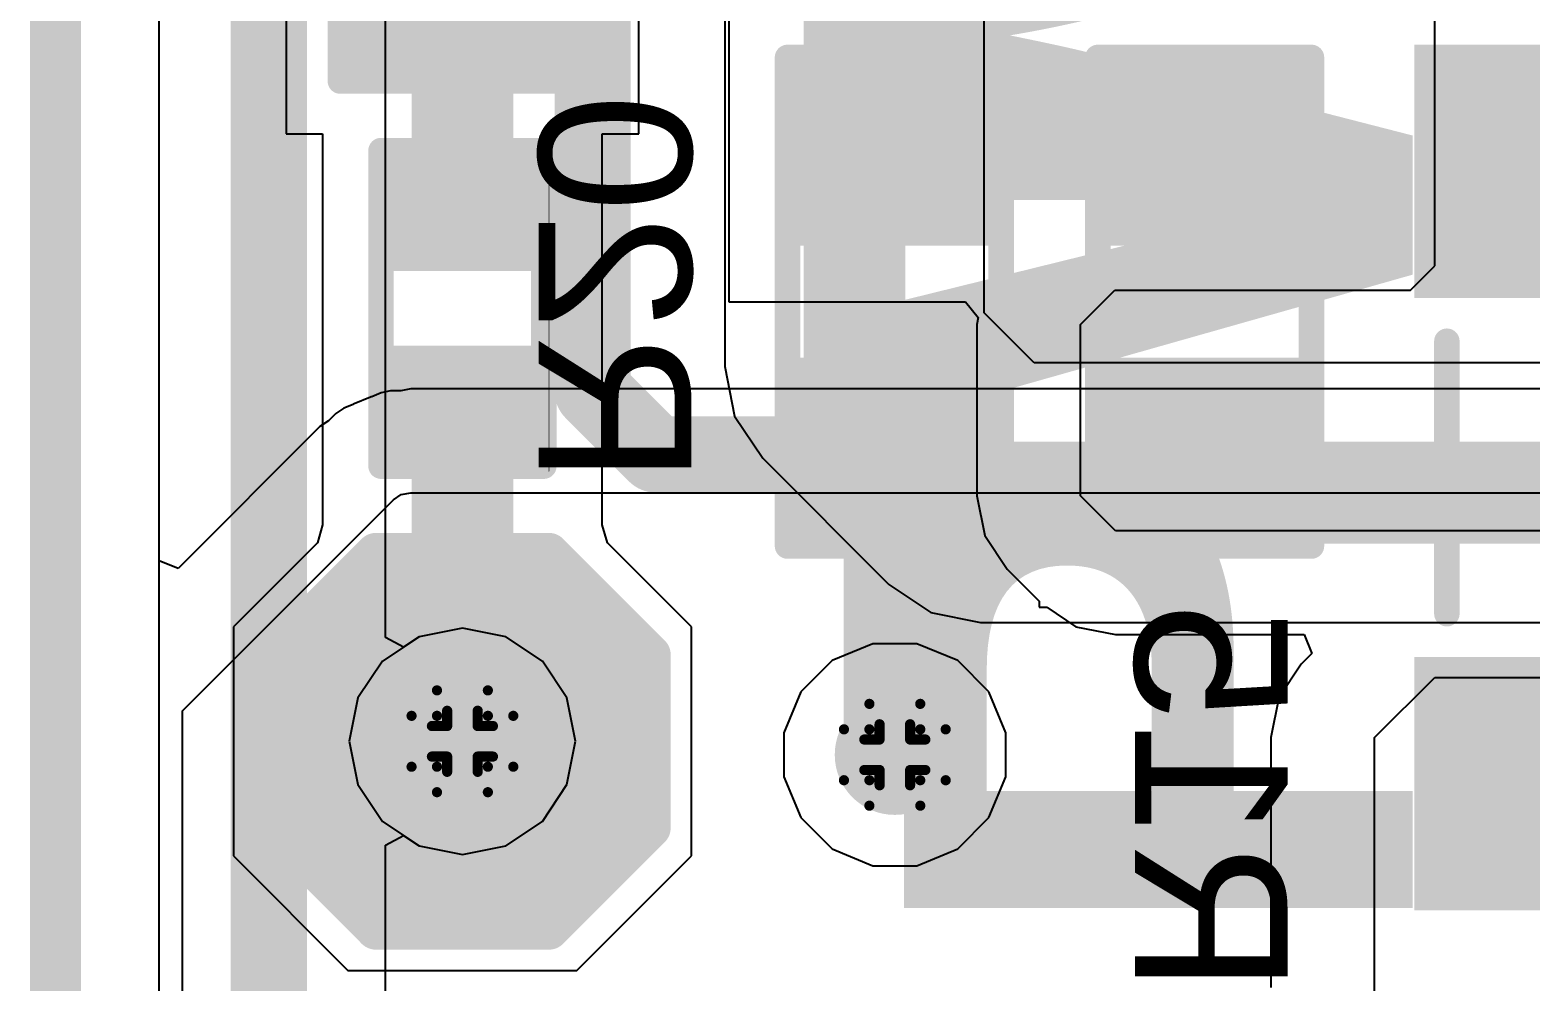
# Model space of a CAD drawing. Header units: inches. Extents: x 0 to 198, y 0 to 199.
# Drawn here: x -0.005 to 0.29, y 3.6124 to 3.7994 of the extents above; entities that cross this region are included whole.
import ezdxf

# ---------------------------------------------------------------- set-up
doc = ezdxf.new("R2010")
doc.units = ezdxf.units.IN
doc.header["$MEASUREMENT"] = 0
for name, color, linetype in [('Board Outline', 216, 'Continuous'), ('Bottom Layer', 5, 'Continuous'), ('Bottom Overlay', 54, 'Continuous'), ('Bottom Paste', 16, 'Continuous'), ('Bottom Solder', 6, 'Continuous'), ('Drill Drawing', 1, 'Continuous'), ('Layer 1', 16, 'Continuous'), ('Layer 2', 76, 'Continuous'), ('Top Layer', 1, 'Continuous'), ('Top Overlay', 2, 'Continuous'), ('Top Paste', 8, 'Continuous'), ('Top Solder', 216, 'Continuous'), ('Via Holes', 16, 'Continuous')]:
    doc.layers.add(name, color=color, linetype=linetype)
doc.styles.add('Arial', font='', dxfattribs={"height": 0.2})
doc.styles.add('Arial Black_Bold', font='', dxfattribs={"height": 0.2})
doc.styles.get('Arial').set_extended_font_data('Arial')
doc.styles.get('Arial Black_Bold').set_extended_font_data('Arial Black', bold=True)

# ---------------------------------------------------------------- blocks, each defined once
blk = doc.blocks.new('T__________55')
at = {"layer": 'Top Layer'}
blk.add_hatch(color=1, dxfattribs=at).paths.add_polyline_path([(0.015, 0.03), (-0.015, 0.03), (-0.03, 0.015), (-0.03, -0.015), (-0.015, -0.03), (0.015, -0.03), (0.03, -0.015), (0.03, 0.015)])
at = {"layer": 'Top Paste'}
blk.add_hatch(color=8, dxfattribs=at).paths.add_polyline_path([(0.015, 0.03), (-0.015, 0.03), (-0.03, 0.015), (-0.03, -0.015), (-0.015, -0.03), (0.015, -0.03), (0.03, -0.015), (0.03, 0.015)])
at = {"layer": 'Top Solder'}
blk.add_hatch(color=216, dxfattribs=at).paths.add_polyline_path([(0.017, 0.034), (-0.017, 0.034), (-0.034, 0.017), (-0.034, -0.017), (-0.017, -0.034), (0.017, -0.034), (0.034, -0.017), (0.034, 0.017)])
at = {"layer": 'Top Overlay'}
for points in [[(-0.017, 0.037, 0.00787, 0.00787, 0), (-0.037, 0.017, 0.00787, 0.00787, 0)], [(-0.017, 0.037, 0.00787, 0.00787, 0), (0.017, 0.037, 0.00787, 0.00787, 0)], [(0.017, 0.037, 0.00787, 0.00787, 0), (0.037, 0.017, 0.00787, 0.00787, 0)], [(-0.037, 0.017, 0.00787, 0.00787, 0), (-0.037, -0.017, 0.00787, 0.00787, 0)], [(0.037, 0.017, 0.00787, 0.00787, 0), (0.037, -0.017, 0.00787, 0.00787, 0)], [(-0.037, -0.017, 0.00787, 0.00787, 0), (-0.017, -0.037, 0.00787, 0.00787, 0)], [(0.037, -0.017, 0.00787, 0.00787, 0), (0.017, -0.037, 0.00787, 0.00787, 0)], [(-0.017, -0.037, 0.00787, 0.00787, 0), (0.017, -0.037, 0.00787, 0.00787, 0)]]:
    blk.add_lwpolyline(points, format="xyseb", dxfattribs=at)
for points in [[(-0.01897, 0.037, 0.00394, 0.00394, 1), (-0.01503, 0.037, 0.00394, 0.00394, 1)], [(-0.01897, 0.037, 0.00394, 0.00394, 1), (-0.01503, 0.037, 0.00394, 0.00394, 1)], [(0.01503, 0.037, 0.00394, 0.00394, 1), (0.01897, 0.037, 0.00394, 0.00394, 1)], [(0.01503, 0.037, 0.00394, 0.00394, 1), (0.01897, 0.037, 0.00394, 0.00394, 1)], [(-0.03897, 0.017, 0.00394, 0.00394, 1), (-0.03503, 0.017, 0.00394, 0.00394, 1)], [(-0.03897, 0.017, 0.00394, 0.00394, 1), (-0.03503, 0.017, 0.00394, 0.00394, 1)], [(0.03503, 0.017, 0.00394, 0.00394, 1), (0.03897, 0.017, 0.00394, 0.00394, 1)], [(0.03503, 0.017, 0.00394, 0.00394, 1), (0.03897, 0.017, 0.00394, 0.00394, 1)], [(-0.03897, -0.017, 0.00394, 0.00394, 1), (-0.03503, -0.017, 0.00394, 0.00394, 1)], [(-0.03897, -0.017, 0.00394, 0.00394, 1), (-0.03503, -0.017, 0.00394, 0.00394, 1)], [(0.03503, -0.017, 0.00394, 0.00394, 1), (0.03897, -0.017, 0.00394, 0.00394, 1)], [(0.03503, -0.017, 0.00394, 0.00394, 1), (0.03897, -0.017, 0.00394, 0.00394, 1)], [(-0.01897, -0.037, 0.00394, 0.00394, 1), (-0.01503, -0.037, 0.00394, 0.00394, 1)], [(-0.01897, -0.037, 0.00394, 0.00394, 1), (-0.01503, -0.037, 0.00394, 0.00394, 1)], [(0.01503, -0.037, 0.00394, 0.00394, 1), (0.01897, -0.037, 0.00394, 0.00394, 1)], [(0.01503, -0.037, 0.00394, 0.00394, 1), (0.01897, -0.037, 0.00394, 0.00394, 1)]]:
    blk.add_lwpolyline(points, format="xyseb", close=True, dxfattribs=at)
blk = doc.blocks.new('R___0402_164')
at = {"layer": 'Top Layer'}
for points in [[(-0.0275, -0.0125), (-0.0275, 0.0125), (-0.0095, 0.0125), (-0.0095, -0.0125)], [(0.0095, -0.0125), (0.0095, 0.0125), (0.0275, 0.0125), (0.0275, -0.0125)]]:
    blk.add_hatch(color=1, dxfattribs=at).paths.add_polyline_path(points)
at = {"layer": 'Top Paste'}
for points in [[(-0.0275, -0.0125), (-0.0275, 0.0125), (-0.0095, 0.0125), (-0.0095, -0.0125)], [(0.0095, -0.0125), (0.0095, 0.0125), (0.0275, 0.0125), (0.0275, -0.0125)]]:
    blk.add_hatch(color=8, dxfattribs=at).paths.add_polyline_path(points)
at = {"layer": 'Top Solder'}
for points in [[(-0.02966, -0.01467), (-0.02966, 0.01466), (-0.00733, 0.01466), (-0.00733, -0.01467)], [(0.00733, -0.01467), (0.00733, 0.01466), (0.02967, 0.01466), (0.02967, -0.01467)]]:
    blk.add_hatch(color=216, dxfattribs=at).paths.add_polyline_path(points)
at = {"layer": 'Top Overlay'}
for points in [[(-0.031, 0.016, 0.005, 0.005, 0), (-0.031, -0.016, 0.005, 0.005, 0)], [(-0.031, 0.016, 0.005, 0.005, 0), (0.031, 0.016, 0.005, 0.005, 0)], [(0.031, 0.016, 0.005, 0.005, 0), (0.031, -0.016, 0.005, 0.005, 0)], [(-0.031, -0.016, 0.005, 0.005, 0), (0.031, -0.016, 0.005, 0.005, 0)], [(-0.032, -0.017, 0.000127, 0.000127, 0), (0.032, -0.017, 0.000127, 0.000127, 0)]]:
    blk.add_lwpolyline(points, format="xyseb", dxfattribs=at)
for points in [[(-0.03225, 0.016, 0.0025, 0.0025, 1), (-0.02975, 0.016, 0.0025, 0.0025, 1)], [(-0.03225, 0.016, 0.0025, 0.0025, 1), (-0.02975, 0.016, 0.0025, 0.0025, 1)], [(0.02975, 0.016, 0.0025, 0.0025, 1), (0.03225, 0.016, 0.0025, 0.0025, 1)], [(0.02975, 0.016, 0.0025, 0.0025, 1), (0.03225, 0.016, 0.0025, 0.0025, 1)], [(-0.03225, -0.016, 0.0025, 0.0025, 1), (-0.02975, -0.016, 0.0025, 0.0025, 1)], [(-0.03225, -0.016, 0.0025, 0.0025, 1), (-0.02975, -0.016, 0.0025, 0.0025, 1)], [(0.02975, -0.016, 0.0025, 0.0025, 1), (0.03225, -0.016, 0.0025, 0.0025, 1)], [(0.02975, -0.016, 0.0025, 0.0025, 1), (0.03225, -0.016, 0.0025, 0.0025, 1)], [(-0.03203, -0.017, 0.0000635, 0.0000635, 1), (-0.03197, -0.017, 0.0000635, 0.0000635, 1)], [(0.03197, -0.017, 0.0000635, 0.0000635, 1), (0.03203, -0.017, 0.0000635, 0.0000635, 1)]]:
    blk.add_lwpolyline(points, format="xyseb", close=True, dxfattribs=at)
blk = doc.blocks.new('R___0603_B_171')
at = {"layer": 'Bottom Layer'}
for points in [[(-0.045, -0.0175), (-0.045, 0.0175), (-0.015, 0.0175), (-0.015, -0.0175)], [(0.015, -0.0175), (0.015, 0.0175), (0.045, 0.0175), (0.045, -0.0175)]]:
    blk.add_hatch(color=5, dxfattribs=at).paths.add_polyline_path(points)
at = {"layer": 'Bottom Paste'}
for points in [[(-0.045, -0.0175), (-0.045, 0.0175), (-0.015, 0.0175), (-0.015, -0.0175)], [(0.015, -0.0175), (0.015, 0.0175), (0.045, 0.0175), (0.045, -0.0175)]]:
    blk.add_hatch(color=16, dxfattribs=at).paths.add_polyline_path(points)
at = {"layer": 'Bottom Solder'}
for points in [[(-0.049, -0.0215), (-0.049, 0.0215), (-0.011, 0.0215), (-0.011, -0.0215)], [(0.011, -0.0215), (0.011, 0.0215), (0.049, 0.0215), (0.049, -0.0215)]]:
    blk.add_hatch(color=6, dxfattribs=at).paths.add_polyline_path(points)
at = {"layer": 'Bottom Overlay'}
for points in [[(-0.048, 0.021, 0.005, 0.005, 0), (0.048, 0.021, 0.005, 0.005, 0)], [(-0.048, 0.021, 0.005, 0.005, 0), (-0.048, -0.021, 0.005, 0.005, 0)], [(0.048, 0.021, 0.005, 0.005, 0), (0.048, -0.021, 0.005, 0.005, 0)], [(-0.048, -0.021, 0.005, 0.005, 0), (0.048, -0.021, 0.005, 0.005, 0)]]:
    blk.add_lwpolyline(points, format="xyseb", dxfattribs=at)
for points in [[(-0.04925, 0.021, 0.0025, 0.0025, 1), (-0.04675, 0.021, 0.0025, 0.0025, 1)], [(-0.04925, 0.021, 0.0025, 0.0025, 1), (-0.04675, 0.021, 0.0025, 0.0025, 1)], [(0.04675, 0.021, 0.0025, 0.0025, 1), (0.04925, 0.021, 0.0025, 0.0025, 1)], [(0.04675, 0.021, 0.0025, 0.0025, 1), (0.04925, 0.021, 0.0025, 0.0025, 1)], [(-0.04925, -0.021, 0.0025, 0.0025, 1), (-0.04675, -0.021, 0.0025, 0.0025, 1)], [(-0.04925, -0.021, 0.0025, 0.0025, 1), (-0.04675, -0.021, 0.0025, 0.0025, 1)], [(0.04675, -0.021, 0.0025, 0.0025, 1), (0.04925, -0.021, 0.0025, 0.0025, 1)], [(0.04675, -0.021, 0.0025, 0.0025, 1), (0.04925, -0.021, 0.0025, 0.0025, 1)]]:
    blk.add_lwpolyline(points, format="xyseb", close=True, dxfattribs=at)
blk = doc.blocks.new('R___0603_B_176')
at = {"layer": 'Bottom Layer'}
for points in [[(-0.045, -0.0175), (-0.045, 0.0175), (-0.015, 0.0175), (-0.015, -0.0175)], [(0.015, -0.0175), (0.015, 0.0175), (0.045, 0.0175), (0.045, -0.0175)]]:
    blk.add_hatch(color=5, dxfattribs=at).paths.add_polyline_path(points)
at = {"layer": 'Bottom Paste'}
for points in [[(-0.045, -0.0175), (-0.045, 0.0175), (-0.015, 0.0175), (-0.015, -0.0175)], [(0.015, -0.0175), (0.015, 0.0175), (0.045, 0.0175), (0.045, -0.0175)]]:
    blk.add_hatch(color=16, dxfattribs=at).paths.add_polyline_path(points)
at = {"layer": 'Bottom Solder'}
for points in [[(-0.049, -0.0215), (-0.049, 0.0215), (-0.011, 0.0215), (-0.011, -0.0215)], [(0.011, -0.0215), (0.011, 0.0215), (0.049, 0.0215), (0.049, -0.0215)]]:
    blk.add_hatch(color=6, dxfattribs=at).paths.add_polyline_path(points)
at = {"layer": 'Bottom Overlay'}
for points in [[(0.048, 0.021, 0.005, 0.005, 0), (-0.048, 0.021, 0.005, 0.005, 0)], [(-0.048, -0.021, 0.005, 0.005, 0), (-0.048, 0.021, 0.005, 0.005, 0)], [(0.048, -0.021, 0.005, 0.005, 0), (0.048, 0.021, 0.005, 0.005, 0)], [(0.048, -0.021, 0.005, 0.005, 0), (-0.048, -0.021, 0.005, 0.005, 0)]]:
    blk.add_lwpolyline(points, format="xyseb", dxfattribs=at)
for points in [[(-0.04925, 0.021, 0.0025, 0.0025, 1), (-0.04675, 0.021, 0.0025, 0.0025, 1)], [(-0.04925, 0.021, 0.0025, 0.0025, 1), (-0.04675, 0.021, 0.0025, 0.0025, 1)], [(0.04675, 0.021, 0.0025, 0.0025, 1), (0.04925, 0.021, 0.0025, 0.0025, 1)], [(0.04675, 0.021, 0.0025, 0.0025, 1), (0.04925, 0.021, 0.0025, 0.0025, 1)], [(-0.04925, -0.021, 0.0025, 0.0025, 1), (-0.04675, -0.021, 0.0025, 0.0025, 1)], [(-0.04925, -0.021, 0.0025, 0.0025, 1), (-0.04675, -0.021, 0.0025, 0.0025, 1)], [(0.04675, -0.021, 0.0025, 0.0025, 1), (0.04925, -0.021, 0.0025, 0.0025, 1)], [(0.04675, -0.021, 0.0025, 0.0025, 1), (0.04925, -0.021, 0.0025, 0.0025, 1)]]:
    blk.add_lwpolyline(points, format="xyseb", close=True, dxfattribs=at)
blk = doc.blocks.new('LED_0603_206')
at = {"layer": 'Top Layer'}
for points in [[(-0.03937, 0.01968), (-0.01968, 0.01968), (-0.01968, -0.01969), (-0.03937, -0.01969)], [(0.01968, 0.01968), (0.03937, 0.01968), (0.03937, -0.01969), (0.01968, -0.01969)]]:
    blk.add_hatch(color=1, dxfattribs=at).paths.add_polyline_path(points)
at = {"layer": 'Top Overlay'}
blk.add_hatch(color=2, dxfattribs=at).paths.add_polyline_path([(0.04398, -0.026), (0.06898, -0.026), (0.06898, 0.026), (0.04398, 0.026)])
at = {"layer": 'Top Paste'}
for points in [[(-0.03937, 0.01968), (-0.01968, 0.01968), (-0.01968, -0.01969), (-0.03937, -0.01969)], [(0.01968, 0.01968), (0.03937, 0.01968), (0.03937, -0.01969), (0.01968, -0.01969)]]:
    blk.add_hatch(color=8, dxfattribs=at).paths.add_polyline_path(points)
at = {"layer": 'Top Solder'}
for points in [[(-0.04337, 0.02368), (-0.01568, 0.02368), (-0.01568, -0.02369), (-0.04337, -0.02369)], [(0.01568, 0.02368), (0.04337, 0.02368), (0.04337, -0.02369), (0.01568, -0.02369)]]:
    blk.add_hatch(color=216, dxfattribs=at).paths.add_polyline_path(points)
at = {"layer": 'Top Overlay'}
for points in [[(-0.044, 0.024, 0.005, 0.005, 0), (-0.044, -0.024, 0.005, 0.005, 0)], [(-0.044, 0.024, 0.005, 0.005, 0), (-0.017, 0.024, 0.005, 0.005, 0)], [(0.017, 0.024, 0.005, 0.005, 0), (0.044, 0.024, 0.005, 0.005, 0)], [(0.044, 0.024, 0.005, 0.005, 0), (0.044, -0.024, 0.005, 0.005, 0)], [(-0.017, -0.024, 0.005, 0.005, 0), (-0.044, -0.024, 0.005, 0.005, 0)], [(0.044, -0.024, 0.005, 0.005, 0), (0.017, -0.024, 0.005, 0.005, 0)]]:
    blk.add_lwpolyline(points, format="xyseb", dxfattribs=at)
for points in [[(-0.04525, 0.024, 0.0025, 0.0025, 1), (-0.04275, 0.024, 0.0025, 0.0025, 1)], [(-0.04525, 0.024, 0.0025, 0.0025, 1), (-0.04275, 0.024, 0.0025, 0.0025, 1)], [(-0.01825, 0.024, 0.0025, 0.0025, 1), (-0.01575, 0.024, 0.0025, 0.0025, 1)], [(0.01575, 0.024, 0.0025, 0.0025, 1), (0.01825, 0.024, 0.0025, 0.0025, 1)], [(0.04275, 0.024, 0.0025, 0.0025, 1), (0.04525, 0.024, 0.0025, 0.0025, 1)], [(0.04275, 0.024, 0.0025, 0.0025, 1), (0.04525, 0.024, 0.0025, 0.0025, 1)], [(-0.04525, -0.024, 0.0025, 0.0025, 1), (-0.04275, -0.024, 0.0025, 0.0025, 1)], [(-0.04525, -0.024, 0.0025, 0.0025, 1), (-0.04275, -0.024, 0.0025, 0.0025, 1)], [(-0.01825, -0.024, 0.0025, 0.0025, 1), (-0.01575, -0.024, 0.0025, 0.0025, 1)], [(0.01575, -0.024, 0.0025, 0.0025, 1), (0.01825, -0.024, 0.0025, 0.0025, 1)], [(0.04275, -0.024, 0.0025, 0.0025, 1), (0.04525, -0.024, 0.0025, 0.0025, 1)], [(0.04275, -0.024, 0.0025, 0.0025, 1), (0.04525, -0.024, 0.0025, 0.0025, 1)]]:
    blk.add_lwpolyline(points, format="xyseb", close=True, dxfattribs=at)
blk = doc.blocks.new('F____1206__3216_M_______B_245')
at = {"layer": 'Bottom Layer'}
for points in [[(-0.08102, 0.03583), (-0.03929, 0.03583), (-0.03929, -0.03583), (-0.08102, -0.03583)], [(0.03929, 0.03583), (0.08102, 0.03583), (0.08102, -0.03583), (0.03929, -0.03583)]]:
    blk.add_hatch(color=5, dxfattribs=at).paths.add_polyline_path(points)
at = {"layer": 'Bottom Paste'}
for points in [[(-0.08102, 0.03583), (-0.03929, 0.03583), (-0.03929, -0.03583), (-0.08102, -0.03583)], [(0.03929, 0.03583), (0.08102, 0.03583), (0.08102, -0.03583), (0.03929, -0.03583)]]:
    blk.add_hatch(color=16, dxfattribs=at).paths.add_polyline_path(points)
at = {"layer": 'Bottom Solder'}
for points in [[(-0.08502, 0.03983), (-0.03529, 0.03983), (-0.03529, -0.03983), (-0.08502, -0.03983)], [(0.03529, 0.03983), (0.08502, 0.03983), (0.08502, -0.03983), (0.03529, -0.03983)]]:
    blk.add_hatch(color=6, dxfattribs=at).paths.add_polyline_path(points)
at = {"layer": 'Bottom Overlay'}
for points in [[(0.02677, 0.03343, 0.005, 0.005, 0), (-0.02677, 0.03343, 0.005, 0.005, 0)], [(0, 0.001, 0.005, 0.005, -1), (0.024, 0.001, 0.005, 0.005, 0)], [(0, 0.001, 0.005, 0.005, -0.962331), (-0.02396, 0.00008, 0.005, 0.005, 0)], [(0.02677, -0.03343, 0.005, 0.005, 0), (-0.02677, -0.03343, 0.005, 0.005, 0)]]:
    blk.add_lwpolyline(points, format="xyseb", dxfattribs=at)
for points in [[(-0.02802, 0.03343, 0.0025, 0.0025, 1), (-0.02552, 0.03343, 0.0025, 0.0025, 1)], [(0.02552, 0.03343, 0.0025, 0.0025, 1), (0.02802, 0.03343, 0.0025, 0.0025, 1)], [(-0.00125, 0.001, 0.0025, 0.0025, 1), (0.00125, 0.001, 0.0025, 0.0025, 1)], [(-0.00125, 0.001, 0.0025, 0.0025, 1), (0.00125, 0.001, 0.0025, 0.0025, 1)], [(0.02275, 0.001, 0.0025, 0.0025, 1), (0.02525, 0.001, 0.0025, 0.0025, 1)], [(-0.02521, 0.00008, 0.0025, 0.0025, 1), (-0.02271, 0.00008, 0.0025, 0.0025, 1)], [(-0.02802, -0.03343, 0.0025, 0.0025, 1), (-0.02552, -0.03343, 0.0025, 0.0025, 1)], [(0.02552, -0.03343, 0.0025, 0.0025, 1), (0.02802, -0.03343, 0.0025, 0.0025, 1)]]:
    blk.add_lwpolyline(points, format="xyseb", close=True, dxfattribs=at)

msp = doc.modelspace()

# ---------------------------------------------------------------- hatches: boundary and pattern name
at = {"layer": 'Bottom Layer'}
h = msp.add_hatch(color=5, dxfattribs=at)
edge = h.paths.add_edge_path()
edge.add_arc((0.08, 3.65965), 0.01181, 0, 360)
h = msp.add_hatch(color=5, dxfattribs=at)
edge = h.paths.add_edge_path()
edge.add_arc((0.165, 3.657), 0.01181, 0, 360)
at = {"layer": 'Layer 1'}
h = msp.add_hatch(color=16, dxfattribs=at)
edge = h.paths.add_edge_path()
edge.add_arc((0.08, 3.65965), 0.01181, 0, 360)
h = msp.add_hatch(color=16, dxfattribs=at)
edge = h.paths.add_edge_path()
edge.add_arc((0.165, 3.657), 0.01181, 0, 360)
at = {"layer": 'Layer 2'}
h = msp.add_hatch(color=76, dxfattribs=at)
edge = h.paths.add_edge_path()
edge.add_arc((0.08, 3.65965), 0.01181, 0, 360)
h = msp.add_hatch(color=76, dxfattribs=at)
edge = h.paths.add_edge_path()
edge.add_arc((0.165, 3.657), 0.01181, 0, 360)
at = {"layer": 'Top Layer'}
h = msp.add_hatch(color=1, dxfattribs=at)
edge = h.paths.add_edge_path()
edge.add_arc((0.08, 3.65965), 0.01181, 0, 360)
h = msp.add_hatch(color=1, dxfattribs=at)
edge = h.paths.add_edge_path()
edge.add_arc((0.165, 3.657), 0.01181, 0, 360)
at = {"layer": 'Via Holes'}
h = msp.add_hatch(color=7, dxfattribs=at)
edge = h.paths.add_edge_path()
edge.add_arc((0.08, 3.65965), 0.00591, 0, 360)
h = msp.add_hatch(color=7, dxfattribs=at)
edge = h.paths.add_edge_path()
edge.add_arc((0.165, 3.657), 0.00591, 0, 360)

# ---------------------------------------------------------------- linework, layer by layer
at = {"layer": 'Board Outline'}
msp.add_lwpolyline([(0, 0, 0.01, 0.01, 0), (0, 4.72441, 0.01, 0.01, 0)], format="xyseb", dxfattribs=at)
at = {"layer": 'Bottom Layer'}
for p, q in [((0.06489, 3.68002), (0.06489, 4.05429)), ((0.27112, 3.75303), (0.27112, 3.83064)), ((0.1324, 3.806), (0.1324, 3.746)), ((0.26635, 3.74826), (0.27112, 3.75303)), ((0.20152, 3.74152), (0.20826, 3.74826)), ((0.20826, 3.74826), (0.26635, 3.74826)), ((0.1324, 3.746), (0.17887, 3.746)), ((0.17887, 3.746), (0.18141, 3.74291)), ((0.18141, 3.74291), (0.18113, 3.74152)), ((0.18113, 3.74152), (0.18113, 3.70788)), ((0.20152, 3.70788), (0.20152, 3.74152)), ((0.18113, 3.70788), (0.18113, 3.70788)), ((0.18113, 3.70788), (0.18268, 3.70008)), ((0.2084, 3.701), (0.20152, 3.70788)), ((0.18268, 3.70008), (0.1871, 3.69346)), ((0.31205, 3.701), (0.2084, 3.701)), ((0.1871, 3.69346), (0.1871, 3.69346)), ((0.1871, 3.69346), (0.1934, 3.68716)), ((0.1934, 3.68716), (0.1934, 3.686)), ((0.1934, 3.686), (0.19485, 3.686)), ((0.19485, 3.686), (0.2006, 3.68216)), ((0.06842, 3.67814), (0.06489, 3.68002)), ((0.07149, 3.68019), (0.06842, 3.67814)), ((0.08, 3.68188), (0.07149, 3.68019)), ((0.08851, 3.68019), (0.08, 3.68188)), ((0.09572, 3.67537), (0.08851, 3.68019)), ((0.2006, 3.68216), (0.2084, 3.68061)), ((0.2084, 3.68061), (0.24547, 3.68061)), ((0.24547, 3.68061), (0.247, 3.67691)), ((0.247, 3.67691), (0.24489, 3.6748)), ((0.10055, 3.66816), (0.09572, 3.67537)), ((0.24489, 3.6748), (0.24046, 3.66818)), ((0.2593, 3.66038), (0.27112, 3.67219)), ((0.27112, 3.67219), (0.37546, 3.67219)), ((0.10224, 3.65965), (0.10055, 3.66816)), ((0.24046, 3.66818), (0.23891, 3.66038)), ((0.10055, 3.65113), (0.10224, 3.65965)), ((0.23891, 3.66038), (0.23891, 3.61126)), ((0.2593, 3.60274), (0.2593, 3.66038)), ((0.09572, 3.64392), (0.10055, 3.65113)), ((0.08851, 3.6391), (0.09572, 3.64392)), ((0.06489, 3.63927), (0.06842, 3.64115)), ((0.06842, 3.64115), (0.07149, 3.6391)), ((0.06489, 3.27785), (0.06489, 3.63927)), ((0.07149, 3.6391), (0.08, 3.63741)), ((0.08, 3.63741), (0.08851, 3.6391))]:
    msp.add_line(p, q, dxfattribs=at)
for points in [[(0.04195, 3.26835, 0.015, 0.015, 0), (0.04195, 4.06379, 0.015, 0.015, 0)], [(0.1056, 3.72845, 0.015, 0.015, 0), (0.1056, 3.88025, 0.015, 0.015, 0)], [(0.1649, 3.776, 0.008, 0.008, 0), (0.1649, 3.81284, 0.008, 0.008, 0)], [(0.1649, 3.776, 0.02, 0.02, 0), (0.2259, 3.776, 0.02, 0.02, 0)], [(0.1056, 3.72845, 0.015, 0.015, 0), (0.11805, 3.716, 0.015, 0.015, 0)], [(0.11805, 3.716, 0.015, 0.015, 0), (0.1649, 3.716, 0.015, 0.015, 0)], [(0.1649, 3.716, 0.02, 0.02, 0), (0.16495, 3.71595, 0.02, 0.02, 0)], [(0.16495, 3.66005, 0.02, 0.02, 0), (0.16495, 3.71595, 0.02, 0.02, 0)], [(0.16495, 3.66005, 0.02, 0.02, 0), (0.165, 3.66, 0.02, 0.02, 0)]]:
    msp.add_lwpolyline(points, format="xyseb", dxfattribs=at)
for points in [[(0.1599, 3.776, 0.01, 0.01, 1), (0.1699, 3.776, 0.01, 0.01, 1)], [(0.2209, 3.776, 0.01, 0.01, 1), (0.2309, 3.776, 0.01, 0.01, 1)], [(0.1629, 3.776, 0.004, 0.004, 1), (0.1669, 3.776, 0.004, 0.004, 1)], [(0.10185, 3.72845, 0.0075, 0.0075, 1), (0.10935, 3.72845, 0.0075, 0.0075, 1)], [(0.10185, 3.72845, 0.0075, 0.0075, 1), (0.10935, 3.72845, 0.0075, 0.0075, 1)], [(0.1143, 3.716, 0.0075, 0.0075, 1), (0.1218, 3.716, 0.0075, 0.0075, 1)], [(0.1143, 3.716, 0.0075, 0.0075, 1), (0.1218, 3.716, 0.0075, 0.0075, 1)], [(0.1599, 3.716, 0.01, 0.01, 1), (0.1699, 3.716, 0.01, 0.01, 1)], [(0.15995, 3.71595, 0.01, 0.01, 1), (0.16995, 3.71595, 0.01, 0.01, 1)], [(0.15995, 3.71595, 0.01, 0.01, 1), (0.16995, 3.71595, 0.01, 0.01, 1)], [(0.16115, 3.716, 0.0075, 0.0075, 1), (0.16865, 3.716, 0.0075, 0.0075, 1)], [(0.15995, 3.66005, 0.01, 0.01, 1), (0.16995, 3.66005, 0.01, 0.01, 1)], [(0.15995, 3.66005, 0.01, 0.01, 1), (0.16995, 3.66005, 0.01, 0.01, 1)], [(0.16, 3.66, 0.01, 0.01, 1), (0.17, 3.66, 0.01, 0.01, 1)]]:
    msp.add_lwpolyline(points, format="xyseb", close=True, dxfattribs=at)
at = {"layer": 'Drill Drawing'}
for points in [[(0.075, 3.66465, 0.002, 0.002, 0), (0.075, 3.66965, 0.002, 0.002, 0)], [(0.075, 3.66965, 0.002, 0.002, 0), (0.085, 3.66965, 0.002, 0.002, 0)], [(0.085, 3.66465, 0.002, 0.002, 0), (0.085, 3.66965, 0.002, 0.002, 0)], [(0.16, 3.662, 0.002, 0.002, 0), (0.16, 3.667, 0.002, 0.002, 0)], [(0.16, 3.667, 0.002, 0.002, 0), (0.17, 3.667, 0.002, 0.002, 0)], [(0.17, 3.662, 0.002, 0.002, 0), (0.17, 3.667, 0.002, 0.002, 0)], [(0.07, 3.65465, 0.002, 0.002, 0), (0.07, 3.66465, 0.002, 0.002, 0)], [(0.07, 3.66465, 0.002, 0.002, 0), (0.075, 3.66465, 0.002, 0.002, 0)], [(0.077, 3.66265, 0.002, 0.002, 0), (0.077, 3.66565, 0.002, 0.002, 0)], [(0.077, 3.66565, 0.002, 0.002, 0), (0.083, 3.66565, 0.002, 0.002, 0)], [(0.083, 3.66265, 0.002, 0.002, 0), (0.083, 3.66565, 0.002, 0.002, 0)], [(0.085, 3.66465, 0.002, 0.002, 0), (0.09, 3.66465, 0.002, 0.002, 0)], [(0.09, 3.65465, 0.002, 0.002, 0), (0.09, 3.66465, 0.002, 0.002, 0)], [(0.074, 3.65665, 0.002, 0.002, 0), (0.074, 3.66265, 0.002, 0.002, 0)], [(0.074, 3.66265, 0.002, 0.002, 0), (0.077, 3.66265, 0.002, 0.002, 0)], [(0.083, 3.66265, 0.002, 0.002, 0), (0.086, 3.66265, 0.002, 0.002, 0)], [(0.086, 3.65665, 0.002, 0.002, 0), (0.086, 3.66265, 0.002, 0.002, 0)], [(0.155, 3.652, 0.002, 0.002, 0), (0.155, 3.662, 0.002, 0.002, 0)], [(0.155, 3.662, 0.002, 0.002, 0), (0.16, 3.662, 0.002, 0.002, 0)], [(0.162, 3.66, 0.002, 0.002, 0), (0.162, 3.663, 0.002, 0.002, 0)], [(0.162, 3.663, 0.002, 0.002, 0), (0.168, 3.663, 0.002, 0.002, 0)], [(0.168, 3.66, 0.002, 0.002, 0), (0.168, 3.663, 0.002, 0.002, 0)], [(0.17, 3.662, 0.002, 0.002, 0), (0.175, 3.662, 0.002, 0.002, 0)], [(0.175, 3.652, 0.002, 0.002, 0), (0.175, 3.662, 0.002, 0.002, 0)], [(0.159, 3.654, 0.002, 0.002, 0), (0.159, 3.66, 0.002, 0.002, 0)], [(0.159, 3.66, 0.002, 0.002, 0), (0.162, 3.66, 0.002, 0.002, 0)], [(0.168, 3.66, 0.002, 0.002, 0), (0.171, 3.66, 0.002, 0.002, 0)], [(0.171, 3.654, 0.002, 0.002, 0), (0.171, 3.66, 0.002, 0.002, 0)], [(0.07, 3.65465, 0.002, 0.002, 0), (0.075, 3.65465, 0.002, 0.002, 0)], [(0.074, 3.65665, 0.002, 0.002, 0), (0.077, 3.65665, 0.002, 0.002, 0)], [(0.075, 3.64965, 0.002, 0.002, 0), (0.075, 3.65465, 0.002, 0.002, 0)], [(0.077, 3.65365, 0.002, 0.002, 0), (0.077, 3.65665, 0.002, 0.002, 0)], [(0.083, 3.65665, 0.002, 0.002, 0), (0.086, 3.65665, 0.002, 0.002, 0)], [(0.083, 3.65365, 0.002, 0.002, 0), (0.083, 3.65665, 0.002, 0.002, 0)], [(0.085, 3.65465, 0.002, 0.002, 0), (0.09, 3.65465, 0.002, 0.002, 0)], [(0.085, 3.64965, 0.002, 0.002, 0), (0.085, 3.65465, 0.002, 0.002, 0)], [(0.077, 3.65365, 0.002, 0.002, 0), (0.083, 3.65365, 0.002, 0.002, 0)], [(0.155, 3.652, 0.002, 0.002, 0), (0.16, 3.652, 0.002, 0.002, 0)], [(0.159, 3.654, 0.002, 0.002, 0), (0.162, 3.654, 0.002, 0.002, 0)], [(0.16, 3.647, 0.002, 0.002, 0), (0.16, 3.652, 0.002, 0.002, 0)], [(0.162, 3.651, 0.002, 0.002, 0), (0.162, 3.654, 0.002, 0.002, 0)], [(0.168, 3.654, 0.002, 0.002, 0), (0.171, 3.654, 0.002, 0.002, 0)], [(0.168, 3.651, 0.002, 0.002, 0), (0.168, 3.654, 0.002, 0.002, 0)], [(0.17, 3.652, 0.002, 0.002, 0), (0.175, 3.652, 0.002, 0.002, 0)], [(0.17, 3.647, 0.002, 0.002, 0), (0.17, 3.652, 0.002, 0.002, 0)], [(0.075, 3.64965, 0.002, 0.002, 0), (0.085, 3.64965, 0.002, 0.002, 0)], [(0.162, 3.651, 0.002, 0.002, 0), (0.168, 3.651, 0.002, 0.002, 0)], [(0.16, 3.647, 0.002, 0.002, 0), (0.17, 3.647, 0.002, 0.002, 0)]]:
    msp.add_lwpolyline(points, format="xyseb", dxfattribs=at)
for points in [[(0.0745, 3.66965, 0.001, 0.001, 1), (0.0755, 3.66965, 0.001, 0.001, 1)], [(0.0745, 3.66965, 0.001, 0.001, 1), (0.0755, 3.66965, 0.001, 0.001, 1)], [(0.0845, 3.66965, 0.001, 0.001, 1), (0.0855, 3.66965, 0.001, 0.001, 1)], [(0.0845, 3.66965, 0.001, 0.001, 1), (0.0855, 3.66965, 0.001, 0.001, 1)], [(0.1595, 3.667, 0.001, 0.001, 1), (0.1605, 3.667, 0.001, 0.001, 1)], [(0.1595, 3.667, 0.001, 0.001, 1), (0.1605, 3.667, 0.001, 0.001, 1)], [(0.1695, 3.667, 0.001, 0.001, 1), (0.1705, 3.667, 0.001, 0.001, 1)], [(0.1695, 3.667, 0.001, 0.001, 1), (0.1705, 3.667, 0.001, 0.001, 1)], [(0.0695, 3.66465, 0.001, 0.001, 1), (0.0705, 3.66465, 0.001, 0.001, 1)], [(0.0695, 3.66465, 0.001, 0.001, 1), (0.0705, 3.66465, 0.001, 0.001, 1)], [(0.0745, 3.66465, 0.001, 0.001, 1), (0.0755, 3.66465, 0.001, 0.001, 1)], [(0.0745, 3.66465, 0.001, 0.001, 1), (0.0755, 3.66465, 0.001, 0.001, 1)], [(0.0765, 3.66565, 0.001, 0.001, 1), (0.0775, 3.66565, 0.001, 0.001, 1)], [(0.0765, 3.66565, 0.001, 0.001, 1), (0.0775, 3.66565, 0.001, 0.001, 1)], [(0.0825, 3.66565, 0.001, 0.001, 1), (0.0835, 3.66565, 0.001, 0.001, 1)], [(0.0825, 3.66565, 0.001, 0.001, 1), (0.0835, 3.66565, 0.001, 0.001, 1)], [(0.0845, 3.66465, 0.001, 0.001, 1), (0.0855, 3.66465, 0.001, 0.001, 1)], [(0.0845, 3.66465, 0.001, 0.001, 1), (0.0855, 3.66465, 0.001, 0.001, 1)], [(0.0895, 3.66465, 0.001, 0.001, 1), (0.0905, 3.66465, 0.001, 0.001, 1)], [(0.0895, 3.66465, 0.001, 0.001, 1), (0.0905, 3.66465, 0.001, 0.001, 1)], [(0.0735, 3.66265, 0.001, 0.001, 1), (0.0745, 3.66265, 0.001, 0.001, 1)], [(0.0735, 3.66265, 0.001, 0.001, 1), (0.0745, 3.66265, 0.001, 0.001, 1)], [(0.0765, 3.66265, 0.001, 0.001, 1), (0.0775, 3.66265, 0.001, 0.001, 1)], [(0.0765, 3.66265, 0.001, 0.001, 1), (0.0775, 3.66265, 0.001, 0.001, 1)], [(0.0825, 3.66265, 0.001, 0.001, 1), (0.0835, 3.66265, 0.001, 0.001, 1)], [(0.0825, 3.66265, 0.001, 0.001, 1), (0.0835, 3.66265, 0.001, 0.001, 1)], [(0.0855, 3.66265, 0.001, 0.001, 1), (0.0865, 3.66265, 0.001, 0.001, 1)], [(0.0855, 3.66265, 0.001, 0.001, 1), (0.0865, 3.66265, 0.001, 0.001, 1)], [(0.1545, 3.662, 0.001, 0.001, 1), (0.1555, 3.662, 0.001, 0.001, 1)], [(0.1545, 3.662, 0.001, 0.001, 1), (0.1555, 3.662, 0.001, 0.001, 1)], [(0.1595, 3.662, 0.001, 0.001, 1), (0.1605, 3.662, 0.001, 0.001, 1)], [(0.1595, 3.662, 0.001, 0.001, 1), (0.1605, 3.662, 0.001, 0.001, 1)], [(0.1615, 3.663, 0.001, 0.001, 1), (0.1625, 3.663, 0.001, 0.001, 1)], [(0.1615, 3.663, 0.001, 0.001, 1), (0.1625, 3.663, 0.001, 0.001, 1)], [(0.1675, 3.663, 0.001, 0.001, 1), (0.1685, 3.663, 0.001, 0.001, 1)], [(0.1675, 3.663, 0.001, 0.001, 1), (0.1685, 3.663, 0.001, 0.001, 1)], [(0.1695, 3.662, 0.001, 0.001, 1), (0.1705, 3.662, 0.001, 0.001, 1)], [(0.1695, 3.662, 0.001, 0.001, 1), (0.1705, 3.662, 0.001, 0.001, 1)], [(0.1745, 3.662, 0.001, 0.001, 1), (0.1755, 3.662, 0.001, 0.001, 1)], [(0.1745, 3.662, 0.001, 0.001, 1), (0.1755, 3.662, 0.001, 0.001, 1)], [(0.1585, 3.66, 0.001, 0.001, 1), (0.1595, 3.66, 0.001, 0.001, 1)], [(0.1585, 3.66, 0.001, 0.001, 1), (0.1595, 3.66, 0.001, 0.001, 1)], [(0.1615, 3.66, 0.001, 0.001, 1), (0.1625, 3.66, 0.001, 0.001, 1)], [(0.1615, 3.66, 0.001, 0.001, 1), (0.1625, 3.66, 0.001, 0.001, 1)], [(0.1675, 3.66, 0.001, 0.001, 1), (0.1685, 3.66, 0.001, 0.001, 1)], [(0.1675, 3.66, 0.001, 0.001, 1), (0.1685, 3.66, 0.001, 0.001, 1)], [(0.1705, 3.66, 0.001, 0.001, 1), (0.1715, 3.66, 0.001, 0.001, 1)], [(0.1705, 3.66, 0.001, 0.001, 1), (0.1715, 3.66, 0.001, 0.001, 1)], [(0.0695, 3.65465, 0.001, 0.001, 1), (0.0705, 3.65465, 0.001, 0.001, 1)], [(0.0695, 3.65465, 0.001, 0.001, 1), (0.0705, 3.65465, 0.001, 0.001, 1)], [(0.0735, 3.65665, 0.001, 0.001, 1), (0.0745, 3.65665, 0.001, 0.001, 1)], [(0.0735, 3.65665, 0.001, 0.001, 1), (0.0745, 3.65665, 0.001, 0.001, 1)], [(0.0745, 3.65465, 0.001, 0.001, 1), (0.0755, 3.65465, 0.001, 0.001, 1)], [(0.0745, 3.65465, 0.001, 0.001, 1), (0.0755, 3.65465, 0.001, 0.001, 1)], [(0.0765, 3.65665, 0.001, 0.001, 1), (0.0775, 3.65665, 0.001, 0.001, 1)], [(0.0765, 3.65665, 0.001, 0.001, 1), (0.0775, 3.65665, 0.001, 0.001, 1)], [(0.0825, 3.65665, 0.001, 0.001, 1), (0.0835, 3.65665, 0.001, 0.001, 1)], [(0.0825, 3.65665, 0.001, 0.001, 1), (0.0835, 3.65665, 0.001, 0.001, 1)], [(0.0845, 3.65465, 0.001, 0.001, 1), (0.0855, 3.65465, 0.001, 0.001, 1)], [(0.0845, 3.65465, 0.001, 0.001, 1), (0.0855, 3.65465, 0.001, 0.001, 1)], [(0.0855, 3.65665, 0.001, 0.001, 1), (0.0865, 3.65665, 0.001, 0.001, 1)], [(0.0855, 3.65665, 0.001, 0.001, 1), (0.0865, 3.65665, 0.001, 0.001, 1)], [(0.0895, 3.65465, 0.001, 0.001, 1), (0.0905, 3.65465, 0.001, 0.001, 1)], [(0.0895, 3.65465, 0.001, 0.001, 1), (0.0905, 3.65465, 0.001, 0.001, 1)], [(0.0765, 3.65365, 0.001, 0.001, 1), (0.0775, 3.65365, 0.001, 0.001, 1)], [(0.0765, 3.65365, 0.001, 0.001, 1), (0.0775, 3.65365, 0.001, 0.001, 1)], [(0.0825, 3.65365, 0.001, 0.001, 1), (0.0835, 3.65365, 0.001, 0.001, 1)], [(0.0825, 3.65365, 0.001, 0.001, 1), (0.0835, 3.65365, 0.001, 0.001, 1)], [(0.1545, 3.652, 0.001, 0.001, 1), (0.1555, 3.652, 0.001, 0.001, 1)], [(0.1545, 3.652, 0.001, 0.001, 1), (0.1555, 3.652, 0.001, 0.001, 1)], [(0.1585, 3.654, 0.001, 0.001, 1), (0.1595, 3.654, 0.001, 0.001, 1)], [(0.1585, 3.654, 0.001, 0.001, 1), (0.1595, 3.654, 0.001, 0.001, 1)], [(0.1595, 3.652, 0.001, 0.001, 1), (0.1605, 3.652, 0.001, 0.001, 1)], [(0.1595, 3.652, 0.001, 0.001, 1), (0.1605, 3.652, 0.001, 0.001, 1)], [(0.1615, 3.654, 0.001, 0.001, 1), (0.1625, 3.654, 0.001, 0.001, 1)], [(0.1615, 3.654, 0.001, 0.001, 1), (0.1625, 3.654, 0.001, 0.001, 1)], [(0.1675, 3.654, 0.001, 0.001, 1), (0.1685, 3.654, 0.001, 0.001, 1)], [(0.1675, 3.654, 0.001, 0.001, 1), (0.1685, 3.654, 0.001, 0.001, 1)], [(0.1695, 3.652, 0.001, 0.001, 1), (0.1705, 3.652, 0.001, 0.001, 1)], [(0.1695, 3.652, 0.001, 0.001, 1), (0.1705, 3.652, 0.001, 0.001, 1)], [(0.1705, 3.654, 0.001, 0.001, 1), (0.1715, 3.654, 0.001, 0.001, 1)], [(0.1705, 3.654, 0.001, 0.001, 1), (0.1715, 3.654, 0.001, 0.001, 1)], [(0.1745, 3.652, 0.001, 0.001, 1), (0.1755, 3.652, 0.001, 0.001, 1)], [(0.1745, 3.652, 0.001, 0.001, 1), (0.1755, 3.652, 0.001, 0.001, 1)], [(0.0745, 3.64965, 0.001, 0.001, 1), (0.0755, 3.64965, 0.001, 0.001, 1)], [(0.0745, 3.64965, 0.001, 0.001, 1), (0.0755, 3.64965, 0.001, 0.001, 1)], [(0.0845, 3.64965, 0.001, 0.001, 1), (0.0855, 3.64965, 0.001, 0.001, 1)], [(0.0845, 3.64965, 0.001, 0.001, 1), (0.0855, 3.64965, 0.001, 0.001, 1)], [(0.1615, 3.651, 0.001, 0.001, 1), (0.1625, 3.651, 0.001, 0.001, 1)], [(0.1615, 3.651, 0.001, 0.001, 1), (0.1625, 3.651, 0.001, 0.001, 1)], [(0.1675, 3.651, 0.001, 0.001, 1), (0.1685, 3.651, 0.001, 0.001, 1)], [(0.1675, 3.651, 0.001, 0.001, 1), (0.1685, 3.651, 0.001, 0.001, 1)], [(0.1595, 3.647, 0.001, 0.001, 1), (0.1605, 3.647, 0.001, 0.001, 1)], [(0.1595, 3.647, 0.001, 0.001, 1), (0.1605, 3.647, 0.001, 0.001, 1)], [(0.1695, 3.647, 0.001, 0.001, 1), (0.1705, 3.647, 0.001, 0.001, 1)], [(0.1695, 3.647, 0.001, 0.001, 1), (0.1705, 3.647, 0.001, 0.001, 1)]]:
    msp.add_lwpolyline(points, format="xyseb", close=True, dxfattribs=at)
at = {"layer": 'Layer 1'}
for p, q in [((0.02039, 0.33691), (0.02039, 4.38558)), ((0.07149, 3.68019), (0.06428, 3.67537)), ((0.08, 3.68188), (0.07149, 3.68019)), ((0.08851, 3.68019), (0.08, 3.68188)), ((0.09572, 3.67537), (0.08851, 3.68019)), ((0.06428, 3.67537), (0.05945, 3.66816)), ((0.10055, 3.66816), (0.09572, 3.67537)), ((0.05945, 3.66816), (0.05776, 3.65965)), ((0.10224, 3.65965), (0.10055, 3.66816)), ((0.05776, 3.65965), (0.05945, 3.65113)), ((0.10055, 3.65113), (0.10224, 3.65965)), ((0.05945, 3.65113), (0.06428, 3.64392)), ((0.09572, 3.64392), (0.10055, 3.65113)), ((0.06428, 3.64392), (0.07149, 3.6391)), ((0.08851, 3.6391), (0.09572, 3.64392)), ((0.07149, 3.6391), (0.08, 3.63741)), ((0.08, 3.63741), (0.08851, 3.6391))]:
    msp.add_line(p, q, dxfattribs=at)
at = {"layer": 'Layer 2'}
for p, q in [((0.02039, 3.6951), (0.02039, 4.38558)), ((0.06195, 3.72726), (0.05873, 3.72593)), ((0.06205, 3.72733), (0.06195, 3.72726)), ((0.06216, 3.72735), (0.06205, 3.72733)), ((0.06402, 3.72812), (0.06216, 3.72735)), ((0.06587, 3.72849), (0.06402, 3.72812)), ((0.06402, 3.72812), (0.06402, 3.72812)), ((0.06402, 3.72812), (0.06402, 3.72812)), ((0.06788, 3.72849), (0.06587, 3.72849)), ((0.06985, 3.72888), (0.06788, 3.72849)), ((0.47923, 3.72888), (0.06985, 3.72888)), ((0.05509, 3.72402), (0.05367, 3.7226)), ((0.05666, 3.72507), (0.05509, 3.72402)), ((0.05852, 3.72584), (0.05666, 3.72507)), ((0.05666, 3.72507), (0.05666, 3.72507)), ((0.05666, 3.72507), (0.05666, 3.72507)), ((0.05862, 3.72591), (0.05852, 3.72584)), ((0.05873, 3.72593), (0.05862, 3.72591)), ((0.052, 3.72149), (0.02409, 3.69357)), ((0.05367, 3.7226), (0.052, 3.72149)), ((0.025, 3.66565), (0.06642, 3.70707)), ((0.06642, 3.70707), (0.06799, 3.70812)), ((0.06799, 3.70812), (0.06985, 3.70849)), ((0.06985, 3.70849), (0.47923, 3.70849)), ((0.02409, 3.69357), (0.02039, 3.6951)), ((0.16066, 3.67881), (0.15265, 3.67549)), ((0.16934, 3.67881), (0.16066, 3.67881)), ((0.17735, 3.67549), (0.16934, 3.67881)), ((0.15265, 3.67549), (0.14651, 3.66935)), ((0.18349, 3.66935), (0.17735, 3.67549)), ((0.14651, 3.66935), (0.14319, 3.66134)), ((0.18681, 3.66134), (0.18349, 3.66935)), ((0.025, 2.41721), (0.025, 3.66565)), ((0.14319, 3.66134), (0.14319, 3.65266)), ((0.18681, 3.65266), (0.18681, 3.66134)), ((0.14319, 3.65266), (0.14651, 3.64465)), ((0.18349, 3.64465), (0.18681, 3.65266)), ((0.14651, 3.64465), (0.15265, 3.63851)), ((0.17735, 3.63851), (0.18349, 3.64465)), ((0.15265, 3.63851), (0.16066, 3.63519)), ((0.16934, 3.63519), (0.17735, 3.63851)), ((0.16066, 3.63519), (0.16934, 3.63519))]:
    msp.add_line(p, q, dxfattribs=at)
at = {"layer": 'Top Layer'}
for p, q in [((0.02039, 0.33691), (0.02039, 4.38558)), ((0.13157, 3.84547), (0.13157, 3.73328)), ((0.18255, 3.74384), (0.18255, 3.84547)), ((0.04532, 3.82867), (0.04532, 3.77898)), ((0.11469, 3.77898), (0.11469, 3.82867)), ((0.04532, 3.77898), (0.0525, 3.77898)), ((0.0525, 3.77898), (0.0525, 3.7392)), ((0.1075, 3.7392), (0.1075, 3.77898)), ((0.1075, 3.77898), (0.11469, 3.77898)), ((0.19241, 3.73398), (0.18255, 3.74384)), ((0.0525, 3.7392), (0.0525, 3.7022)), ((0.1075, 3.7022), (0.1075, 3.7392)), ((0.13157, 3.73328), (0.13351, 3.72352)), ((0.93182, 3.73398), (0.19241, 3.73398)), ((0.13351, 3.72352), (0.13903, 3.71525)), ((0.13903, 3.71525), (0.16382, 3.69046)), ((0.0525, 3.7022), (0.05148, 3.69862)), ((0.0525, 3.7022), (0.0525, 3.7022)), ((0.10852, 3.69862), (0.1075, 3.7022)), ((0.1075, 3.7022), (0.1075, 3.7022)), ((0.05148, 3.69862), (0.035, 3.68215)), ((0.125, 3.68215), (0.10852, 3.69862)), ((0.16382, 3.69046), (0.17209, 3.68494)), ((0.17209, 3.68494), (0.18185, 3.683)), ((0.18185, 3.683), (0.92127, 3.683)), ((0.035, 3.68215), (0.035, 3.63715)), ((0.125, 3.63715), (0.125, 3.68215)), ((0.035, 3.63715), (0.0575, 3.61465)), ((0.1025, 3.61465), (0.125, 3.63715)), ((0.0575, 3.61465), (0.1025, 3.61465))]:
    msp.add_line(p, q, dxfattribs=at)
for points in [[(0.15706, 3.73328, 0.02, 0.02, 0), (0.15706, 3.84547, 0.02, 0.02, 0)], [(0.08, 3.76771, 0.02, 0.02, 0), (0.08, 3.80142, 0.02, 0.02, 0)], [(0.15706, 3.73328, 0.02, 0.02, 0), (0.18185, 3.70849, 0.02, 0.02, 0)], [(0.08, 3.68798, 0.02, 0.02, 0), (0.08, 3.72169, 0.02, 0.02, 0)], [(0.18185, 3.70849, 0.02, 0.02, 0), (0.93182, 3.70849, 0.02, 0.02, 0)]]:
    msp.add_lwpolyline(points, format="xyseb", dxfattribs=at)
for points in [[(0.075, 3.80142, 0.01, 0.01, 1), (0.085, 3.80142, 0.01, 0.01, 1)], [(0.075, 3.76771, 0.01, 0.01, 1), (0.085, 3.76771, 0.01, 0.01, 1)], [(0.15206, 3.73328, 0.01, 0.01, 1), (0.16206, 3.73328, 0.01, 0.01, 1)], [(0.15206, 3.73328, 0.01, 0.01, 1), (0.16206, 3.73328, 0.01, 0.01, 1)], [(0.075, 3.72169, 0.01, 0.01, 1), (0.085, 3.72169, 0.01, 0.01, 1)], [(0.17685, 3.70849, 0.01, 0.01, 1), (0.18685, 3.70849, 0.01, 0.01, 1)], [(0.17685, 3.70849, 0.01, 0.01, 1), (0.18685, 3.70849, 0.01, 0.01, 1)], [(0.075, 3.68798, 0.01, 0.01, 1), (0.085, 3.68798, 0.01, 0.01, 1)]]:
    msp.add_lwpolyline(points, format="xyseb", close=True, dxfattribs=at)

# ---------------------------------------------------------------- block references
for name, p, rotation in [('LED_0603_206', (0.08, 3.83335), 90), ('R___0603_B_171', (0.1649, 3.746), 90), ('R___0603_B_176', (0.2259, 3.746), 270), ('F____1206__3216_M_______B_245', (0.30694, 3.71148), 270), ('R___0402_164', (0.08, 3.7447), 90), ('T__________55', (0.08, 3.65965), 90)]:
    msp.add_blockref(name, p, dxfattribs=dict(rotation=rotation))

# ---------------------------------------------------------------- texts
at = {"layer": 'Bottom Overlay', "style": 'Arial', "text_generation_flag": 2}
for s, p in [('R20', (0.095, 3.71001)), ('R15', (0.21219, 3.61004))]:
    msp.add_text(s, height=0.03, rotation=270, dxfattribs=at).set_placement(p)
at = {"layer": 'Top Overlay', "style": 'Arial Black_Bold'}
msp.add_text('PWR SW', height=0.1, rotation=90, dxfattribs=at).set_placement((0.26681, 3.61619))

doc.saveas('drawing.dxf')
